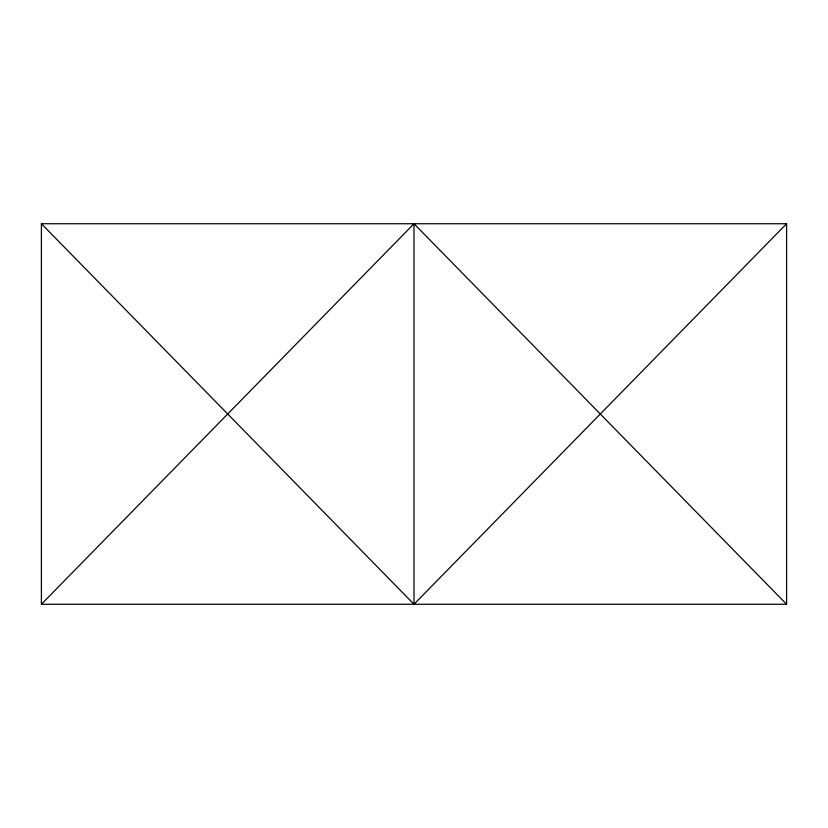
<?xml version="1.0" encoding="UTF-8"?>
<svg xmlns="http://www.w3.org/2000/svg" width="828" height="828" viewBox="0 0 828 828"><rect width="100%" height="100%" fill="white"/><g stroke="black" fill="none" stroke-linecap="round" stroke-linejoin="round"><path stroke-width="1.24" d="M41.4 604.264L414 223.736L786.6 604.264L41.4 604.264L41.4 223.736L786.6 223.736L786.6 604.264M41.4 223.736L414 604.264L786.6 223.736M414 223.736L414 604.264"/></g></svg>
